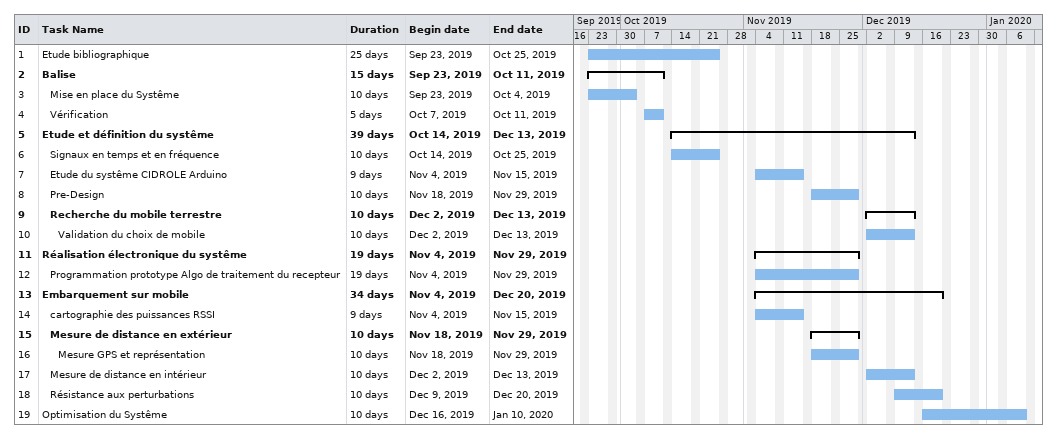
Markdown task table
| ID | Level | Task | Duration | Start | Finish |
|---|---|---|---|---|---|
| 1 | 1 | Etude bibliographique | 25d | 2019-09-23 | 2019-10-25 |
| 2 | 1 | **Balise** | 15d | 2019-09-23 | 2019-10-11 |
| 3 | 2 | Mise en place du Systême | 10d | 2019-09-23 | 2019-10-04 |
| 4 | 2 | Vérification | 5d | 2019-10-07 | 2019-10-11 |
| 5 | 1 | **Etude et définition du systême** | 39d | 2019-10-14 | 2019-12-13 |
| 6 | 2 | Signaux en temps et en fréquence | 10d | 2019-10-14 | 2019-10-25 |
| 7 | 2 | Etude du systême CIDROLE Arduino | 9d | 2019-11-04 | 2019-11-15 |
| 8 | 2 | Pre-Design | 10d | 2019-11-18 | 2019-11-29 |
| 9 | 2 | **Recherche du mobile terrestre** | 10d | 2019-12-02 | 2019-12-13 |
| 10 | 3 | Validation du choix de mobile | 10d | 2019-12-02 | 2019-12-13 |
| 11 | 1 | **Réalisation électronique du systême** | 19d | 2019-11-04 | 2019-11-29 |
| 12 | 2 | Programmation prototype Algo de traitement du recepteur | 19d | 2019-11-04 | 2019-11-29 |
| 13 | 1 | **Embarquement sur mobile** | 34d | 2019-11-04 | 2019-12-20 |
| 14 | 2 | cartographie des puissances RSSI | 9d | 2019-11-04 | 2019-11-15 |
| 15 | 2 | **Mesure de distance en extérieur** | 10d | 2019-11-18 | 2019-11-29 |
| 16 | 3 | Mesure GPS et représentation | 10d | 2019-11-18 | 2019-11-29 |
| 17 | 2 | Mesure de distance en intérieur | 10d | 2019-12-02 | 2019-12-13 |
| 18 | 2 | Résistance aux perturbations | 10d | 2019-12-09 | 2019-12-20 |
| 19 | 1 | Optimisation du Systême | 10d | 2019-12-16 | 2020-01-10 |
